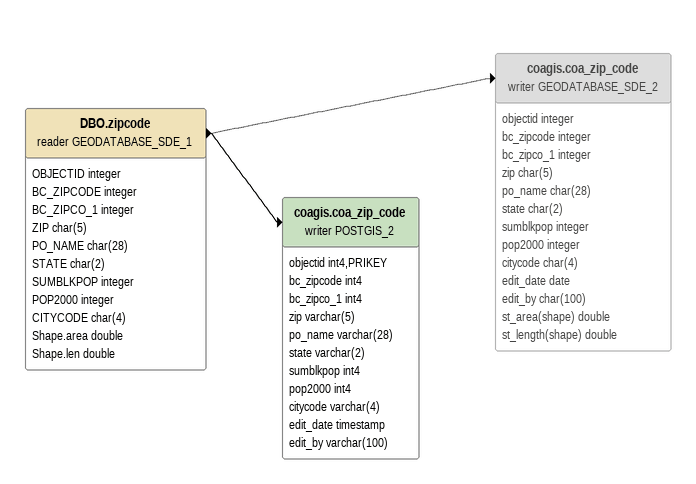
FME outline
DBO.zipcode (reader GEODATABASE_SDE_1)
    attributes: OBJECTID integer, BC_ZIPCODE integer, BC_ZIPCO_1 integer, ZIP char(5), PO_NAME char(28), STATE char(2), SUMBLKPOP integer, POP2000 integer, CITYCODE char(4), Shape.area double, Shape.len double
    -> coagis.coa_zip_code (writer GEODATABASE_SDE_2)
    -> coagis.coa_zip_code (writer POSTGIS_2)
coagis.coa_zip_code (writer GEODATABASE_SDE_2) [off]
    attributes: objectid integer, bc_zipcode integer, bc_zipco_1 integer, zip char(5), po_name char(28), state char(2), sumblkpop integer, pop2000 integer, citycode char(4), edit_date date, edit_by char(100), st_area(shape) double, st_length(shape) double
coagis.coa_zip_code (writer POSTGIS_2)
    attributes: objectid int4,PRIKEY, bc_zipcode int4, bc_zipco_1 int4, zip varchar(5), po_name varchar(28), state varchar(2), sumblkpop int4, pop2000 int4, citycode varchar(4), edit_date timestamp, edit_by varchar(100)
